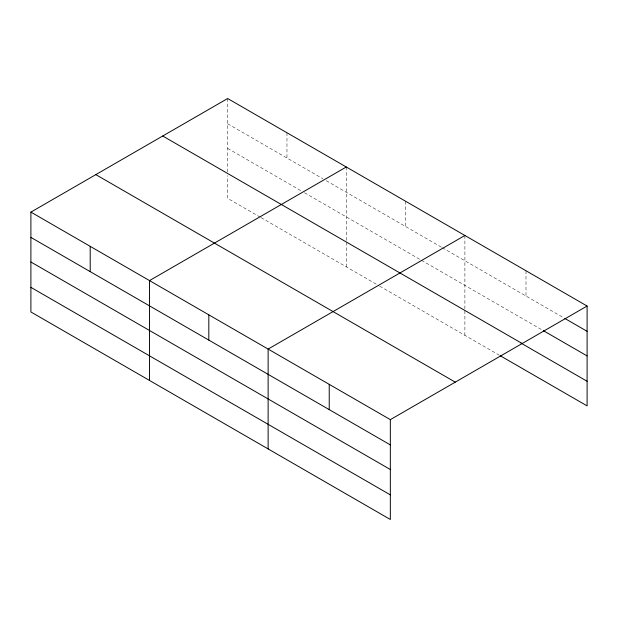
<?xml version="1.0" encoding="UTF-8"?>
<svg xmlns="http://www.w3.org/2000/svg" width="618" height="618" viewBox="0 0 618 618"><rect width="100%" height="100%" fill="white"/><g stroke="black" fill="none" stroke-linecap="round" stroke-linejoin="round"><path stroke-width="0.46" stroke-dasharray="3.09 2.32" d="M227.663 123.785L322.89 178.764M326.227 180.695L441.499 247.246M442.334 247.733L563.979 317.961M227.663 148.397L301.167 190.838M304.512 192.77L420.619 259.799M421.453 260.286L542.511 330.174M260.24 217.173L227.663 198.363L227.663 175.651M261.074 217.652L378.849 285.655M379.691 286.134L499.568 355.35M525.995 270.761L525.995 296.03M464.89 235.481L464.89 308.838M464.89 310.715L464.89 335.327M405.586 201.236L405.586 226.512M346.273 166.999L346.273 241.298M346.273 242.233L346.273 266.845M286.968 132.754L286.968 158.03M227.663 98.517L227.663 171.874"/><path stroke-width="0.93" d="M390.337 469.518L390.337 419.637L30.9 212.113L30.9 311.966L390.337 519.483L390.337 469.518L30.9 262.001M500.395 355.829L587.1 405.887L587.1 306.034L227.663 98.517L30.9 212.113M346.273 166.999L149.517 280.595L149.517 380.449M464.89 235.481L268.127 349.077L268.127 448.931M390.337 419.637L587.1 306.034M564.806 318.44L587.1 331.31M543.338 330.653L587.1 355.922M162.727 136.006L522.171 343.523M521.044 343.137L587.1 381.275M95.829 174.624L455.273 382.148M30.9 237.389L390.337 444.906M30.9 287.355L390.337 494.871M329.232 384.357L329.232 409.626M208.822 314.84L208.822 340.109M90.205 246.358L90.205 271.626"/></g></svg>
